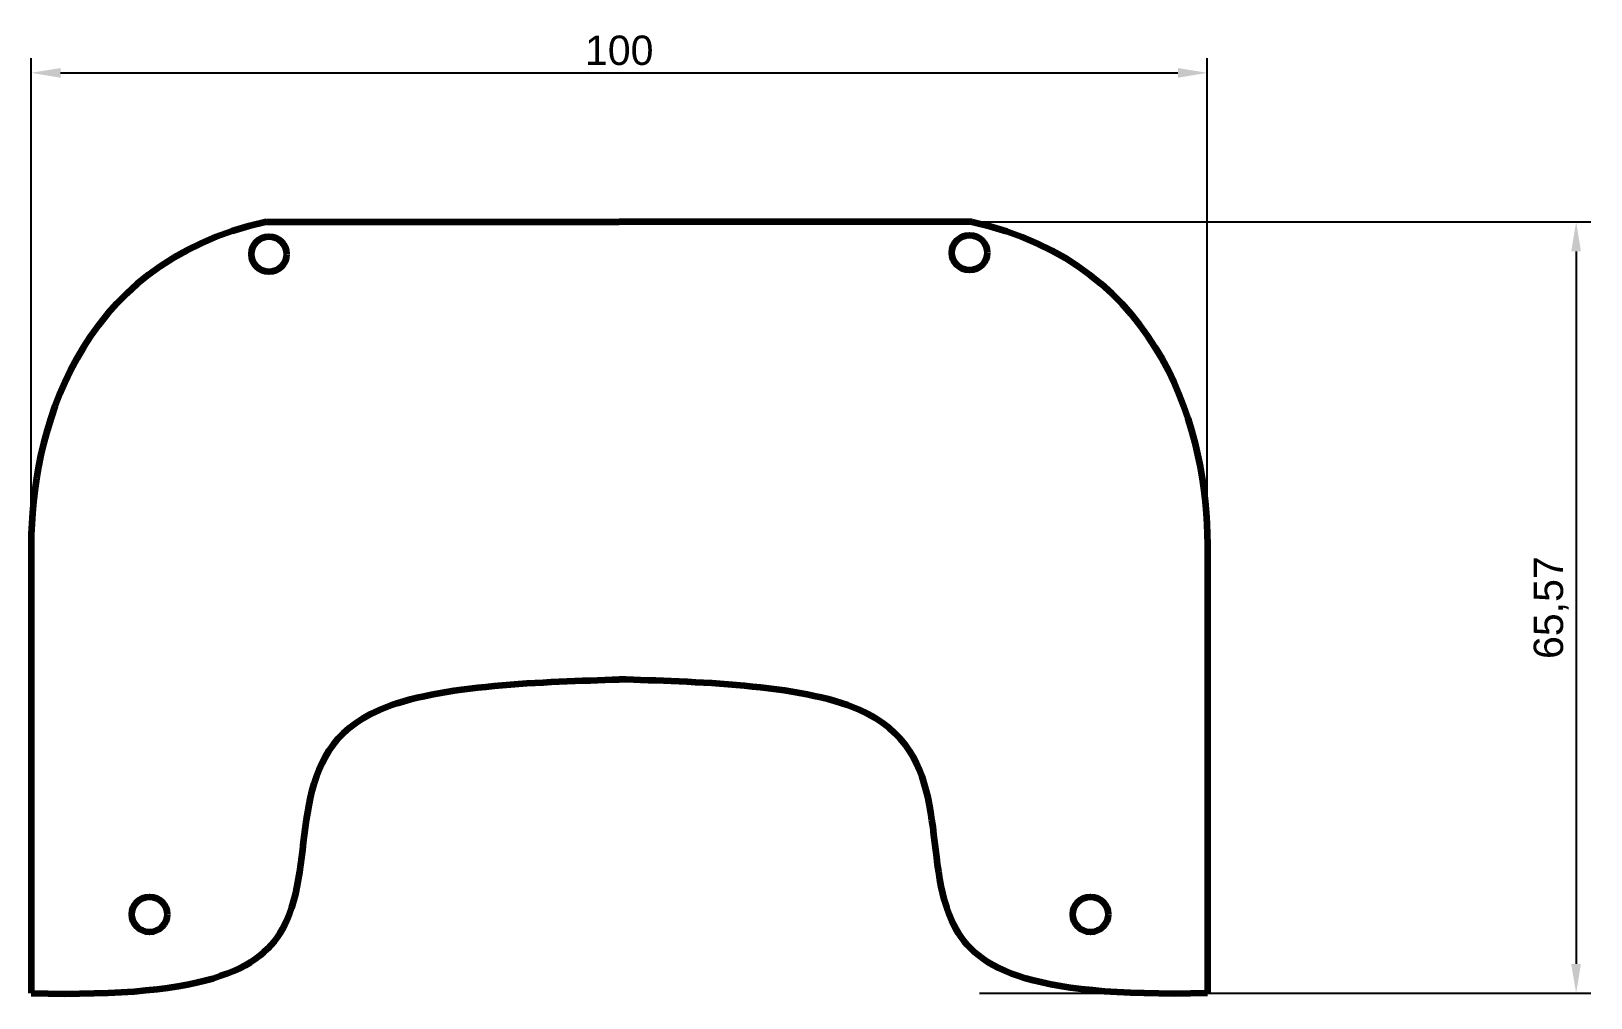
# Model space of a CAD drawing. Header units: millimetres. Extents: x 2908 to 3041, y 1604 to 1687.
import ezdxf

# ---------------------------------------------------------------- set-up
doc = ezdxf.new("R2010")
doc.units = ezdxf.units.MM
doc.styles.get("Standard").update_dxf_attribs({"font": 'arial.ttf'})
doc.dimstyles.new('ISO-25', dxfattribs={"dimtxt": 2.5, "dimasz": 2.5, "dimexe": 1.25, "dimexo": 0.625, "dimtad": 1, "dimtxsty": 'Standard', "dimcen": 2.5, "dimadec": 0, "dimazin": 0, "dimtfac": 1, "dimtmove": 0, "dimatfit": 3, "dimfxl": 0, "dimarcsym": 0})

# ---------------------------------------------------------------- blocks, each defined once
blk = doc.blocks.new('*D5')
at = {"color": 0, "lineweight": -2, "transparency": 16777216}
for p, q in [((2908.33, 1643.63), (2908.33, 1684.37)), ((3008.33, 1643.63), (3008.33, 1684.37)), ((2910.83, 1683.12), (3005.83, 1683.12))]:
    blk.add_line(p, q, dxfattribs=at)
at = {"color": 0, "transparency": 16777216}
for points in [[(2910.83, 1683.53), (2910.83, 1682.7), (2908.33, 1683.12)], [(3005.83, 1683.53), (3005.83, 1682.7), (3008.33, 1683.12)]]:
    blk.add_solid(points, dxfattribs=at)
at = {"layer": 'Defpoints', "color": 0, "transparency": 16777216}
for p in [(3008.33, 1683.12), (2908.33, 1643.01), (3008.33, 1643.01)]:
    blk.add_point(p, dxfattribs=at)
at = {"color": 0, "transparency": 16777216, "insert": (2958.33, 1685.02), "char_height": 2.5, "attachment_point": 5}
blk.add_mtext('100', dxfattribs=at)
blk = doc.blocks.new('*D6')
at = {"color": 0, "lineweight": -2, "transparency": 16777216}
for p, q in [((2988.96, 1670.44), (3040.94, 1670.44)), ((3039.69, 1667.94), (3039.69, 1607.36)), ((2988.96, 1604.86), (3040.94, 1604.86))]:
    blk.add_line(p, q, dxfattribs=at)
at = {"color": 0, "transparency": 16777216}
for points in [[(3039.27, 1667.94), (3040.1, 1667.94), (3039.69, 1670.44)], [(3039.27, 1607.36), (3040.1, 1607.36), (3039.69, 1604.86)]]:
    blk.add_solid(points, dxfattribs=at)
at = {"layer": 'Defpoints', "color": 0, "transparency": 16777216}
for p in [(2988.33, 1670.44), (2988.33, 1604.86), (3039.69, 1604.86)]:
    blk.add_point(p, dxfattribs=at)
at = {"color": 0, "transparency": 16777216, "insert": (3037.56, 1637.65), "char_height": 2.5, "attachment_point": 5, "rotation": 90}
blk.add_mtext('65,57', dxfattribs=at)

msp = doc.modelspace()

# ---------------------------------------------------------------- linework, layer by layer
at = {"lineweight": 200}
for p, q in [((2928.334, 1670.439), (2958.334, 1670.439)), ((2988.334, 1670.439), (2958.334, 1670.439)), ((2908.334, 1643.009), (2908.334, 1604.864)), ((3008.334, 1643.009), (3008.334, 1604.864))]:
    msp.add_line(p, q, dxfattribs=at)
for centre in [(2928.551, 1667.7), (2988.114, 1667.827), (2918.391, 1611.566), (2998.401, 1611.566)]:
    msp.add_circle(centre, 1.5, dxfattribs=at)
for points in [[(2928.334, 1670.439), (2911.997, 1666.907), (2908.334, 1652.152), (2908.334, 1643.009)], [(2988.334, 1670.439), (3004.67, 1666.907), (3008.334, 1652.152), (3008.334, 1643.009)]]:
    msp.add_open_spline(points, degree=3, dxfattribs=at)
for points in [[(2908.334, 1604.864), (2924.001, 1604.474), (2934.585, 1610.953), (2928.135, 1630.813), (2952.125, 1631.343), (2958.334, 1631.545)], [(3008.334, 1604.864), (2992.667, 1604.474), (2982.082, 1610.953), (2988.533, 1630.813), (2964.542, 1631.343), (2958.334, 1631.545)]]:
    msp.add_open_spline(points, degree=3, knots=[1.9700107, 1.9700107, 1.9700107, 1.9700107, 20.4769298, 47.6188802, 64.4235555, 64.4235555, 64.4235555, 64.4235555], dxfattribs=at)

# ---------------------------------------------------------------- dimensions: what is measured, and where the dimension line sits
for p1, p2, distance, picture, middle in [((2908.334, 1643.009), (3008.334, 1643.009), 40.109, '*D5', (2958.334, 1685.019)), ((2988.33382, 1670.43867), (2988.33382, 1604.86373), 51.35273, '*D6', (3037.55916, 1637.6512))]:
    dim = msp.add_aligned_dim(p1=p1, p2=p2, distance=distance, dimstyle='ISO-25')
    dim.commit()
    dim.dimension.update_dxf_attribs({"geometry": picture, "text_midpoint": middle})

doc.saveas('drawing.dxf')
